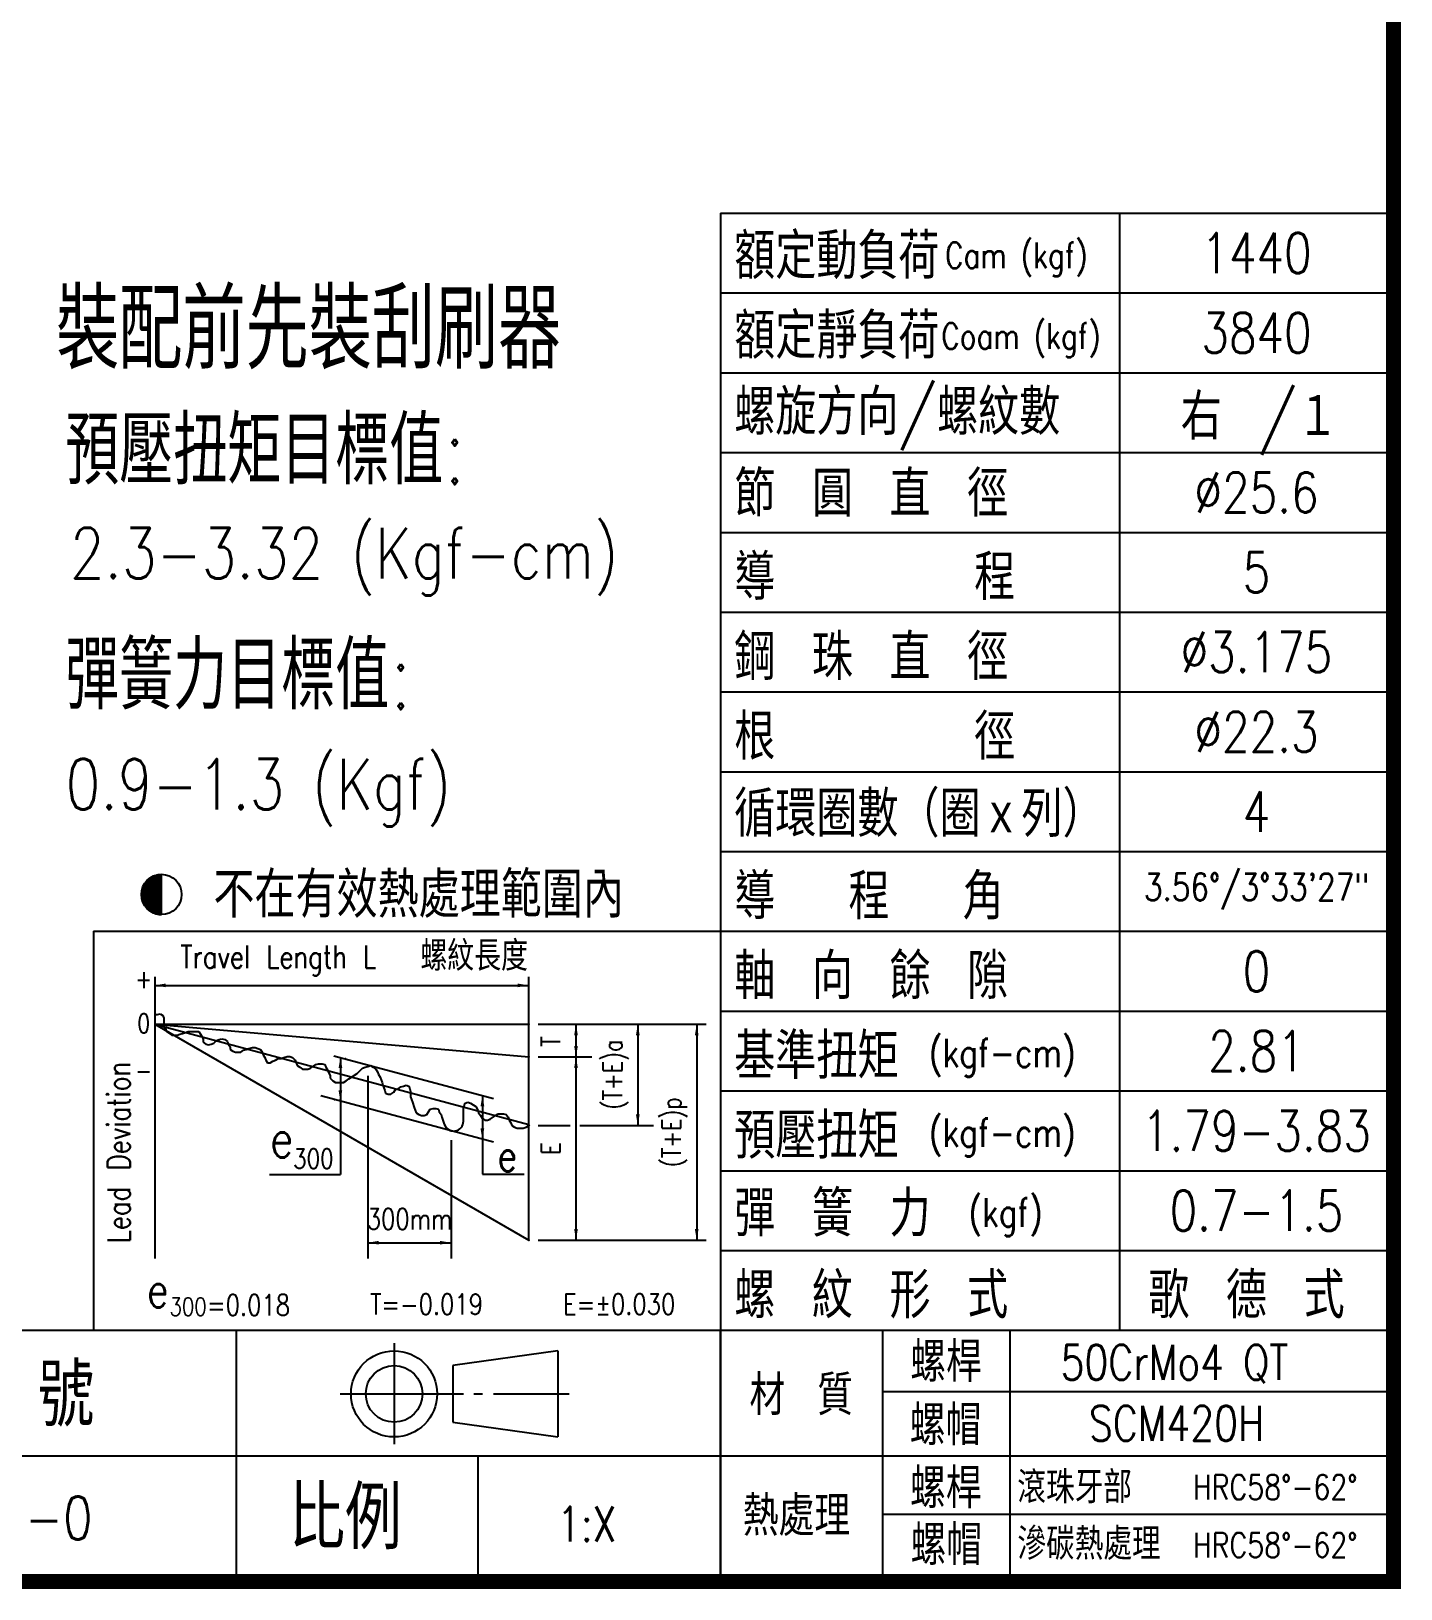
# Model space of a CAD drawing. Header units: millimetres. Extents: x 1486 to 1864, y -263 to 5.
# Drawn here: x 1747.6 to 1863.7, y -263.1 to -131.1 of the extents above; entities that cross this region are included whole.
import ezdxf
from ezdxf.enums import TextEntityAlignment as Align

# ---------------------------------------------------------------- set-up
doc = ezdxf.new("R2010")
doc.units = ezdxf.units.MM
doc.header["$LTSCALE"] = 10
doc.layers.get('0').update_dxf_attribs({"linetype": 'CONTINUOUS'})
doc.layers.add('03', color=3, linetype='CONTINUOUS')
doc.layers.add('標籤(紅)', color=2, linetype='CONTINUOUS', lineweight=30)
doc.layers.add('標籤(黑)', color=64, linetype='CONTINUOUS', lineweight=30)
doc.styles.add('BW_SIMPLEX', font='romans.shx', dxfattribs={"width": 0.8, "bigfont": 'chineset.shx'})
doc.styles.add('SIMPLEX', font='SIMPLEX.shx', dxfattribs={"width": 0.8, "height": 3.5, "bigfont": 'chineset.shx'})
doc.styles.get("Standard").update_dxf_attribs({"font": 'TXT', "width": 0.8, "bigfont": 'CHINESET'})

# ---------------------------------------------------------------- blocks, each defined once
blk = doc.blocks.new('*X14')
at = {"color": 0}
for p, q in [((508.38, 86.6), (512.19, 86.6)), ((508.4, 86.65), (512.19, 86.65)), ((508.42, 86.7), (512.19, 86.7)), ((508.43, 86.75), (512.19, 86.75)), ((508.45, 86.8), (512.19, 86.8)), ((508.47, 86.85), (512.19, 86.85)), ((508.49, 86.9), (512.19, 86.9)), ((508.51, 86.95), (512.19, 86.95)), ((508.54, 87), (512.19, 87)), ((508.56, 87.05), (512.19, 87.05)), ((508.58, 87.1), (512.19, 87.1)), ((508.61, 87.15), (512.19, 87.15)), ((508.63, 87.2), (512.19, 87.2)), ((508.66, 87.25), (512.19, 87.25)), ((508.68, 87.3), (512.19, 87.3)), ((508.71, 87.35), (512.19, 87.35)), ((508.74, 87.4), (512.19, 87.4)), ((508.77, 87.45), (512.19, 87.45)), ((508.8, 87.5), (512.19, 87.5)), ((508.83, 87.55), (512.19, 87.55)), ((508.87, 87.6), (512.19, 87.6)), ((508.9, 87.65), (512.19, 87.65)), ((508.94, 87.7), (512.19, 87.7)), ((508.97, 87.75), (512.19, 87.75)), ((509.01, 87.8), (512.19, 87.8)), ((509.05, 87.85), (512.19, 87.85)), ((509.09, 87.9), (512.19, 87.9)), ((509.13, 87.95), (512.19, 87.95)), ((509.18, 88), (512.19, 88)), ((509.22, 88.05), (512.19, 88.05)), ((509.27, 88.1), (512.19, 88.1)), ((509.31, 88.15), (512.19, 88.15)), ((509.36, 88.2), (512.19, 88.2)), ((509.41, 88.25), (512.19, 88.25)), ((509.47, 88.3), (512.19, 88.3)), ((509.52, 88.35), (512.19, 88.35)), ((509.58, 88.4), (512.19, 88.4)), ((509.64, 88.45), (512.19, 88.45)), ((509.7, 88.5), (512.19, 88.5)), ((509.76, 88.55), (512.19, 88.55)), ((509.83, 88.6), (512.19, 88.6)), ((509.9, 88.65), (512.19, 88.65)), ((509.97, 88.7), (512.19, 88.7)), ((510.05, 88.75), (512.19, 88.75)), ((510.13, 88.8), (512.19, 88.8)), ((510.22, 88.85), (512.19, 88.85)), ((510.31, 88.9), (512.19, 88.9)), ((510.41, 88.95), (512.19, 88.95)), ((510.51, 89), (512.19, 89)), ((510.62, 89.05), (512.19, 89.05)), ((510.75, 89.1), (512.19, 89.1)), ((510.89, 89.15), (512.19, 89.15)), ((511.04, 89.2), (512.19, 89.2)), ((511.22, 89.25), (512.19, 89.25)), ((511.45, 89.3), (512.19, 89.3)), ((511.81, 89.35), (512.19, 89.35)), ((508.19, 85.6), (512.19, 85.6)), ((508.19, 85.55), (512.19, 85.55)), ((508.19, 85.5), (512.19, 85.5)), ((508.19, 85.45), (512.19, 85.45)), ((508.19, 85.4), (512.19, 85.4)), ((508.19, 85.35), (512.19, 85.35)), ((508.19, 85.3), (512.19, 85.3)), ((508.19, 85.25), (512.19, 85.25)), ((508.19, 85.2), (512.19, 85.2)), ((508.19, 85.15), (512.19, 85.15)), ((508.2, 85.7), (512.19, 85.7)), ((508.2, 85.65), (512.19, 85.65)), ((508.2, 85.1), (512.19, 85.1)), ((508.2, 85.05), (512.19, 85.05)), ((508.2, 85), (512.19, 85)), ((508.21, 85.8), (512.19, 85.8)), ((508.21, 85.75), (512.19, 85.75)), ((508.21, 84.95), (512.19, 84.95)), ((508.21, 84.9), (512.19, 84.9)), ((508.22, 85.9), (512.19, 85.9)), ((508.22, 85.85), (512.19, 85.85)), ((508.22, 84.85), (512.19, 84.85)), ((508.23, 85.95), (512.19, 85.95)), ((508.23, 84.8), (512.19, 84.8)), ((508.23, 84.75), (512.19, 84.75)), ((508.24, 86), (512.19, 86)), ((508.24, 84.7), (512.19, 84.7)), ((508.25, 86.1), (512.19, 86.1)), ((508.25, 86.05), (512.19, 86.05)), ((508.25, 84.65), (512.19, 84.65)), ((508.26, 86.15), (512.19, 86.15)), ((508.26, 84.6), (512.19, 84.6)), ((508.27, 86.2), (512.19, 86.2)), ((508.27, 84.55), (512.19, 84.55)), ((508.28, 84.5), (512.19, 84.5)), ((508.29, 86.25), (512.19, 86.25)), ((508.29, 84.45), (512.19, 84.45)), ((508.3, 86.3), (512.19, 86.3)), ((508.31, 86.35), (512.19, 86.35)), ((508.31, 84.4), (512.19, 84.4)), ((508.32, 86.4), (512.19, 86.4)), ((508.32, 84.35), (512.19, 84.35)), ((508.33, 84.3), (512.19, 84.3)), ((508.34, 86.45), (512.19, 86.45)), ((508.35, 86.5), (512.19, 86.5)), ((508.35, 84.25), (512.19, 84.25)), ((508.36, 84.2), (512.19, 84.2)), ((508.37, 86.55), (512.19, 86.55)), ((508.38, 84.15), (512.19, 84.15)), ((508.39, 84.1), (512.19, 84.1)), ((508.41, 84.05), (512.19, 84.05)), ((508.43, 84), (512.19, 84)), ((508.45, 83.95), (512.19, 83.95)), ((508.47, 83.9), (512.19, 83.9)), ((508.49, 83.85), (512.19, 83.85)), ((508.51, 83.8), (512.19, 83.8)), ((508.53, 83.75), (512.19, 83.75)), ((508.55, 83.7), (512.19, 83.7)), ((508.57, 83.65), (512.19, 83.65)), ((508.6, 83.6), (512.19, 83.6)), ((508.62, 83.55), (512.19, 83.55)), ((508.65, 83.5), (512.19, 83.5)), ((508.68, 83.45), (512.19, 83.45)), ((508.7, 83.4), (512.19, 83.4)), ((508.73, 83.35), (512.19, 83.35)), ((508.76, 83.3), (512.19, 83.3)), ((508.79, 83.25), (512.19, 83.25)), ((508.83, 83.2), (512.19, 83.2)), ((508.86, 83.15), (512.19, 83.15)), ((508.89, 83.1), (512.19, 83.1)), ((508.93, 83.05), (512.19, 83.05)), ((508.96, 83), (512.19, 83)), ((509, 82.95), (512.19, 82.95)), ((509.04, 82.9), (512.19, 82.9)), ((509.08, 82.85), (512.19, 82.85)), ((509.12, 82.8), (512.19, 82.8)), ((509.16, 82.75), (512.19, 82.75)), ((509.21, 82.7), (512.19, 82.7)), ((509.25, 82.65), (512.19, 82.65)), ((509.3, 82.6), (512.19, 82.6)), ((509.35, 82.55), (512.19, 82.55)), ((509.4, 82.5), (512.19, 82.5)), ((509.45, 82.45), (512.19, 82.45)), ((509.5, 82.4), (512.19, 82.4)), ((509.56, 82.35), (512.19, 82.35)), ((509.62, 82.3), (512.19, 82.3)), ((509.68, 82.25), (512.19, 82.25)), ((509.74, 82.2), (512.19, 82.2)), ((509.81, 82.15), (512.19, 82.15)), ((509.88, 82.1), (512.19, 82.1)), ((509.95, 82.05), (512.19, 82.05)), ((510.03, 82), (512.19, 82)), ((510.11, 81.95), (512.19, 81.95)), ((510.19, 81.9), (512.19, 81.9)), ((510.28, 81.85), (512.19, 81.85)), ((510.38, 81.8), (512.19, 81.8)), ((510.48, 81.75), (512.19, 81.75)), ((510.59, 81.7), (512.19, 81.7)), ((510.71, 81.65), (512.19, 81.65)), ((510.84, 81.6), (512.19, 81.6)), ((510.99, 81.55), (512.19, 81.55)), ((511.17, 81.5), (512.19, 81.5)), ((511.38, 81.45), (512.19, 81.45)), ((511.68, 81.4), (512.19, 81.4))]:
    blk.add_line(p, q, dxfattribs=at)

msp = doc.modelspace()

# ---------------------------------------------------------------- linework, layer by layer
at = {"color": 3}
for p, q in [((1806.0461, -146.4953), (1806.0461, -261.9686)), ((1806.0461, -146.4953), (1863.0909, -146.4953)), ((1839.8701, -146.4953), (1839.8701, -241.2023)), ((1806.0461, -153.2601), (1863.0909, -153.2601)), ((1806.0461, -160.0249), (1863.0909, -160.0249)), ((1806.0461, -166.7897), (1863.0909, -166.7897)), ((1806.0461, -173.5544), (1863.0909, -173.5544)), ((1806.0461, -180.3192), (1863.0909, -180.3192)), ((1806.0461, -187.084), (1863.0909, -187.084)), ((1806.0461, -193.8488), (1863.0909, -193.8488)), ((1806.0461, -200.6136), (1863.0909, -200.6136)), ((1758.6679, -205.9602), (1758.6679, -202.5441)), ((1752.8942, -207.3784), (1863.0909, -207.3784)), ((1752.8942, -207.3784), (1752.8942, -241.2023)), ((1758.1004, -211.2424), (1758.1004, -235.1144)), ((1789.7917, -233.5526), (1789.7917, -211.2424)), ((1758.1004, -214.4377), (1758.3395, -214.4377)), ((1758.3395, -214.4377), (1758.5669, -214.362)), ((1758.5669, -214.362), (1758.7943, -214.5134)), ((1758.7943, -214.5134), (1758.8701, -214.7406)), ((1758.8701, -214.7406), (1758.8701, -215.4222)), ((1806.0461, -214.1432), (1863.0909, -214.1432)), ((1758.1004, -215.2556), (1789.7917, -223.7473)), ((1758.1004, -215.2556), (1789.7917, -233.5526)), ((1758.1004, -215.2556), (1789.7917, -218.0282)), ((1758.1004, -215.2556), (1789.7917, -215.2556)), ((1758.8701, -215.4222), (1759.0216, -215.6494)), ((1759.0216, -215.6494), (1759.0974, -215.8765)), ((1759.0974, -215.8765), (1759.5521, -216.1795)), ((1759.5521, -216.1795), (1760.0069, -216.1795)), ((1760.0069, -216.1795), (1760.2342, -216.1037)), ((1760.2342, -216.1037), (1760.4616, -216.028)), ((1760.4616, -216.028), (1760.689, -215.9523)), ((1760.689, -215.9523), (1760.9163, -215.8765)), ((1760.9163, -215.8765), (1761.8258, -215.8765)), ((1761.8258, -215.8765), (1761.9774, -216.1037)), ((1761.9774, -216.1037), (1762.129, -216.3309)), ((1762.129, -216.3309), (1762.2047, -216.5581)), ((1762.2047, -216.5581), (1762.2047, -216.7853)), ((1763.3416, -216.6338), (1763.5689, -216.5581)), ((1763.5689, -216.5581), (1763.7963, -216.4824)), ((1763.7963, -216.4824), (1764.0237, -216.5581)), ((1764.0237, -216.5581), (1764.251, -216.7096)), ((1762.2047, -216.7853), (1762.4321, -216.9368)), ((1762.4321, -216.9368), (1762.6595, -217.0125)), ((1762.6595, -217.0125), (1762.8868, -216.9368)), ((1762.8868, -216.9368), (1763.1142, -216.861)), ((1763.1142, -216.861), (1763.3416, -216.6338)), ((1764.251, -216.7096), (1764.3268, -216.9368)), ((1764.3268, -216.9368), (1764.4784, -217.1639)), ((1764.4784, -217.1639), (1764.4784, -217.3911)), ((1764.4784, -217.3911), (1764.7058, -217.5426)), ((1764.7058, -217.5426), (1764.9331, -217.6183)), ((1764.9331, -217.6183), (1765.3879, -217.6183)), ((1765.3879, -217.6183), (1765.6152, -217.4669)), ((1765.6152, -217.4669), (1765.8426, -217.3911)), ((1765.8426, -217.3911), (1766.07, -217.3154)), ((1766.07, -217.3154), (1766.3731, -217.2397)), ((1766.3731, -217.2397), (1766.6005, -217.2397)), ((1766.6005, -217.2397), (1766.8278, -217.3154)), ((1766.8278, -217.3154), (1767.0552, -217.3911)), ((1767.0552, -217.3911), (1767.2068, -217.6183)), ((1767.2068, -217.6183), (1767.2826, -217.8455)), ((1767.2826, -217.8455), (1767.4341, -218.0727)), ((1767.4341, -218.0727), (1767.5099, -218.2999)), ((1767.5099, -218.2999), (1767.6615, -218.5271)), ((1767.6615, -218.5271), (1767.8889, -218.5271)), ((1767.8889, -218.5271), (1768.1162, -218.3756)), ((1768.1162, -218.3756), (1768.3436, -218.2999)), ((1768.3436, -218.2999), (1768.571, -218.1484)), ((1768.571, -218.1484), (1768.7983, -218.1484)), ((1768.7983, -218.1484), (1769.0257, -218.0727)), ((1769.0257, -218.0727), (1769.3289, -217.997)), ((1769.3289, -217.997), (1769.5562, -217.997)), ((1769.5562, -217.997), (1769.7836, -218.0727)), ((1769.7836, -218.0727), (1770.011, -218.2999)), ((1770.011, -218.2999), (1770.0867, -218.5271)), ((1770.0867, -218.5271), (1770.1625, -218.7542)), ((1770.1625, -218.7542), (1770.3899, -218.9057)), ((1770.3899, -218.9057), (1770.6173, -219.0572)), ((1770.6173, -219.0572), (1771.072, -219.0572)), ((1771.072, -219.0572), (1771.2994, -218.9814)), ((1771.2994, -218.9814), (1771.7541, -218.6785)), ((1771.7541, -218.6785), (1771.9814, -218.6028)), ((1771.9814, -218.6028), (1772.2846, -218.6028)), ((1772.2846, -218.6028), (1772.512, -218.6785)), ((1772.512, -218.6785), (1772.5878, -218.9057)), ((1772.5878, -218.9057), (1772.7393, -219.1329)), ((1772.7393, -219.1329), (1772.8151, -219.3601)), ((1773.2826, -217.925), (1786.8108, -221.5499)), ((1775.2404, -219.4358), (1775.4677, -219.2086)), ((1775.4677, -219.2086), (1775.6951, -218.9814)), ((1775.6951, -218.9814), (1775.9224, -218.9057)), ((1775.9224, -218.9057), (1776.1498, -218.83)), ((1776.1498, -218.83), (1776.3772, -218.7542)), ((1776.3772, -218.7542), (1776.6045, -218.9057)), ((1776.6045, -218.9057), (1776.8319, -219.0572)), ((1776.8319, -219.0572), (1776.9835, -219.2843)), ((1772.8151, -219.3601), (1772.9667, -219.5873)), ((1772.9667, -219.5873), (1772.9667, -219.8144)), ((1772.9667, -219.8144), (1773.1941, -220.0416)), ((1773.1941, -220.0416), (1773.4214, -220.1931)), ((1773.4214, -220.1931), (1774.1035, -220.1931)), ((1774.1035, -220.1931), (1774.3309, -220.0416)), ((1774.3309, -220.0416), (1774.5583, -219.8902)), ((1774.5583, -219.8902), (1775.2404, -219.4358)), ((1776.9835, -219.2843), (1777.0593, -219.5115)), ((1777.0593, -219.5115), (1777.2108, -219.7387)), ((1777.2108, -219.7387), (1777.3624, -220.1931)), ((1777.3624, -220.1931), (1777.4382, -220.4203)), ((1777.4382, -220.4203), (1777.514, -220.6475)), ((1778.954, -220.5717), (1779.1813, -220.496)), ((1779.1813, -220.496), (1779.4087, -220.4203)), ((1779.4087, -220.4203), (1779.6361, -220.496)), ((1779.6361, -220.496), (1779.7119, -220.7232)), ((1786.7989, -225.2418), (1772.1688, -221.3216)), ((1777.514, -220.6475), (1777.5898, -220.8746)), ((1777.5898, -220.8746), (1777.6656, -221.1018)), ((1777.6656, -221.1018), (1777.8929, -221.1776)), ((1777.8929, -221.1776), (1778.1203, -221.1776)), ((1778.1203, -221.1776), (1778.3477, -221.0261)), ((1778.3477, -221.0261), (1778.4993, -220.7989)), ((1778.4993, -220.7989), (1778.7266, -220.7232)), ((1778.7266, -220.7232), (1778.954, -220.5717)), ((1779.7119, -220.7232), (1779.7877, -220.9504)), ((1779.7877, -220.9504), (1779.7877, -221.4048)), ((1779.7877, -221.4048), (1779.8634, -221.6319)), ((1779.8634, -221.6319), (1779.9392, -221.8591)), ((1806.0461, -220.908), (1863.0909, -220.908)), ((1779.9392, -221.8591), (1780.0908, -222.3135)), ((1780.0908, -222.3135), (1780.1666, -222.5407)), ((1780.1666, -222.5407), (1780.2424, -222.7679)), ((1780.2424, -222.7679), (1780.4698, -222.9193)), ((1780.4698, -222.9193), (1780.6971, -222.9951)), ((1780.6971, -222.9951), (1780.9245, -222.9951)), ((1780.9245, -222.9951), (1781.1518, -222.9193)), ((1781.1518, -222.9193), (1781.3034, -222.6921)), ((1781.3034, -222.6921), (1781.455, -222.465)), ((1781.455, -222.465), (1781.6824, -222.3892)), ((1781.6824, -222.3892), (1781.9097, -222.3892)), ((1781.9097, -222.3892), (1782.1371, -222.465)), ((1782.1371, -222.465), (1782.2129, -222.6921)), ((1782.2129, -222.6921), (1782.3645, -222.9193)), ((1782.3645, -222.9193), (1782.4402, -223.1465)), ((1782.4402, -223.1465), (1782.516, -223.3737)), ((1784.2592, -222.3892), (1784.335, -222.162)), ((1784.2592, -223.4773), (1784.2592, -222.3892)), ((1784.335, -222.162), (1784.4107, -221.9349)), ((1784.4107, -221.9349), (1784.6381, -221.8591)), ((1784.6381, -221.8591), (1784.8655, -221.9349)), ((1784.8655, -221.9349), (1785.3202, -222.2378)), ((1785.3202, -222.2378), (1785.4718, -222.5407)), ((1785.4718, -222.5407), (1785.5476, -222.7679)), ((1785.5476, -222.7679), (1785.6992, -222.9951)), ((1785.6992, -222.9951), (1785.8507, -223.2222)), ((1786.5328, -223.298), (1786.9876, -222.9951)), ((1786.9876, -222.9951), (1787.2149, -222.8436)), ((1787.2149, -222.8436), (1787.6696, -222.8436)), ((1787.6696, -222.8436), (1787.897, -222.9193)), ((1787.897, -222.9193), (1788.0486, -223.1465)), ((1788.0486, -223.1465), (1788.1244, -223.3737)), ((1782.516, -223.3737), (1782.6384, -223.7405)), ((1785.8507, -223.2222), (1786.0781, -223.3737)), ((1786.0781, -223.3737), (1786.3055, -223.3737)), ((1786.3055, -223.3737), (1786.5328, -223.298)), ((1788.1244, -223.3737), (1788.276, -223.6009)), ((1788.276, -223.6009), (1788.3517, -223.8281)), ((1788.3517, -223.8281), (1788.5791, -223.9795)), ((1788.5791, -223.9795), (1788.8065, -224.0553)), ((1788.8065, -224.0553), (1789.337, -224.0553)), ((1789.337, -224.0553), (1789.5644, -223.9795)), ((1789.5644, -223.9795), (1789.7917, -223.8281)), ((1789.7917, -223.8281), (1789.8675, -223.7523)), ((1767.8261, -228.0009), (1773.8496, -228.0009)), ((1785.883, -227.9723), (1789.4, -227.9723)), ((1806.0461, -227.6728), (1863.0909, -227.6728)), ((1806.0461, -234.4375), (1863.0909, -234.4375)), ((1629.5589, -241.2023), (1863.0909, -241.2023)), ((1765.0183, -262.4961), (1765.0183, -241.2023)), ((1806.0461, -262.4961), (1806.0461, -241.2023)), ((1806.0461, -241.2023), (1863.0909, -241.2023)), ((1819.7749, -241.2023), (1819.7749, -261.9686)), ((1830.5835, -241.2023), (1830.5835, -261.9686)), ((1778.3846, -242.297), (1778.3846, -250.8505)), ((1792.272, -242.9416), (1783.3703, -244.1911)), ((1792.272, -242.9416), (1792.272, -250.2461)), ((1783.3703, -244.1911), (1783.3703, -248.9966)), ((1773.8216, -246.5938), (1784.2619, -246.5938)), ((1785.137, -246.5938), (1785.8775, -246.5938)), ((1786.8199, -246.5938), (1793.2193, -246.5938)), ((1819.7749, -246.4043), (1863.0909, -246.4043)), ((1783.3703, -248.9966), (1792.272, -250.2461)), ((1708.8982, -251.8492), (1863.0909, -251.8492)), ((1785.5198, -262.4961), (1785.5198, -251.8492)), ((1819.7749, -256.7805), (1863.0909, -256.7805))]:
    msp.add_line(p, q, dxfattribs=at)
at = {"color": 3, "linetype": 'ByBlock'}
for p, q in [((1758.1004, -211.9612), (1789.7917, -211.9612)), ((1790.5915, -215.2556), (1804.832, -215.2556)), ((1793.8015, -215.2556), (1793.8015, -218.0282)), ((1799.0408, -215.2556), (1799.0408, -223.8281)), ((1804.0346, -215.2556), (1804.0346, -233.5526)), ((1773.8496, -218.077), (1773.8496, -228.0009)), ((1790.5915, -218.0282), (1795.1344, -218.0282)), ((1793.8015, -218.0282), (1793.8015, -233.5526)), ((1776.1498, -219.6297), (1776.1498, -235.1103)), ((1793.8015, -219.8943), (1793.8015, -221.7605)), ((1785.883, -221.3167), (1785.883, -227.9723)), ((1790.5915, -223.8281), (1793.3089, -223.8281)), ((1794.1154, -223.8281), (1800.3737, -223.8281)), ((1783.2121, -225.0805), (1783.2121, -235.1103)), ((1790.5915, -233.5526), (1804.832, -233.5526)), ((1776.1498, -233.7774), (1783.2121, -233.7774))]:
    msp.add_line(p, q, dxfattribs=at)
at = {"const_width": 1.2502}
msp.add_lwpolyline([(1487.0577, -262.4961), (1863.0909, -262.4961), (1863.0909, 3.9008), (1487.0577, 3.9008)], close=True, dxfattribs=at)
at = {"color": 3}
for centre, radius in [((1758.6679, -204.2521), 1.708), ((1778.3846, -246.5938), 3.6522), ((1778.3846, -246.5938), 2.4028)]:
    msp.add_circle(centre, radius, dxfattribs=at)
msp.add_arc((1783.4274, -223.4773), 0.8318, 198.448471, 0, dxfattribs=at)
at = {"color": 3, "linetype": 'ByBlock'}
for p in [(1789.7917, -215.2556), (1789.7917, -215.2556), (1789.7917, -215.2556), (1774.2551, -218.1856), (1776.1498, -218.83), (1789.7917, -218.0282), (1789.7917, -218.0282), (1793.8015, -218.0282), (1793.8015, -218.0282), (1773.3313, -221.6331), (1773.8496, -221.6331), (1783.2121, -224.2807), (1789.7917, -223.8281), (1799.0408, -223.8281), (1789.7917, -233.5526), (1789.7917, -233.5526), (1793.8015, -233.5526), (1804.0346, -233.5526), (1783.2121, -233.7774)]:
    msp.add_point(p, dxfattribs=at)
for points in [[(1759.0334, -211.8057), (1759.0334, -212.1167), (1758.1004, -211.9612)], [(1788.8587, -211.8057), (1788.8587, -212.1167), (1789.7917, -211.9612)], [(1793.957, -216.1886), (1793.6459, -216.1886), (1793.8015, -215.2556)], [(1798.8853, -216.1886), (1799.1963, -216.1886), (1799.0408, -215.2556)], [(1803.8791, -216.1886), (1804.1901, -216.1886), (1804.0346, -215.2556)], [(1793.6459, -217.0952), (1793.957, -217.0952), (1793.8015, -218.0282)], [(1773.9919, -218.9675), (1773.6809, -218.9675), (1773.8364, -218.0345)], [(1793.6459, -218.9613), (1793.957, -218.9613), (1793.8015, -218.0282)], [(1773.987, -220.8479), (1773.676, -220.8479), (1773.8315, -221.781)], [(1786.0253, -222.2073), (1785.7143, -222.2073), (1785.8698, -221.2743)], [(1798.8853, -222.895), (1799.1963, -222.895), (1799.0408, -223.8281)], [(1786.0204, -224.0877), (1785.7094, -224.0877), (1785.8649, -225.0207)], [(1777.0829, -233.6219), (1777.0829, -233.9329), (1776.1498, -233.7774)], [(1782.2791, -233.6219), (1782.2791, -233.9329), (1783.2121, -233.7774)], [(1793.6459, -232.6195), (1793.957, -232.6195), (1793.8015, -233.5526)], [(1803.8791, -232.6195), (1804.1901, -232.6195), (1804.0346, -233.5526)]]:
    msp.add_solid(points, dxfattribs=at)

# ---------------------------------------------------------------- block references
at = {"color": 3, "xscale": 0.4270048872402451, "yscale": 0.4270048872402451, "zscale": 0.4270048872402451}
msp.add_blockref('*X14', (1539.9616, -240.7045), dxfattribs=at)

# ---------------------------------------------------------------- texts
at = {"color": 3, "width": 0.9}
for s, height, p in [('額定動負荷', 3.86559, (1807.2172, -152.062)), ('額定靜負荷', 3.86559, (1807.2172, -158.8268)), ('螺旋方向/螺紋數', 3.86559, (1807.2172, -165.2916)), ('節 圓 直 徑', 3.86559, (1807.2172, -172.216)), ('導     程', 3.86559, (1807.2172, -179.2983)), ('鋼 珠 直 徑', 3.86559, (1807.2172, -186.0631)), ('根     徑', 3.86559, (1807.2172, -192.8279)), ('循環圈數（圈ｘ列）', 3.86559, (1807.2172, -199.3663)), ('不在有效熱處理範圍內', 3.86559, (1763.0718, -206.2165)), ('導  程  角', 3.86559, (1807.2172, -206.3575)), ('螺紋長度', 2.5297, (1780.6194, -210.7254)), ('軸 向 餘 隙', 3.86559, (1807.2172, -213.117)), ('基準扭矩 ', 3.86559, (1807.2172, -219.8818)), ('預壓扭矩 ', 3.86559, (1807.2172, -226.6466)), ('彈 簧 力', 3.86559, (1807.2172, -233.2488)), ('螺 紋 形 式', 3.86559, (1807.2172, -240.1814)), ('歌 德 式', 3.86559, (1842.3144, -240.1814)), ('螺桿', 3.37293, (1822.1347, -245.5679)), ('圖     號', 5.31519, (1720.2316, -249.3729)), ('材 質', 3.37293, (1808.504, -248.39)), ('螺帽', 3.37293, (1822.0856, -250.9422)), ('螺桿', 3.37293, (1822.1101, -256.2779)), ('滾珠牙部', 2.69835, (1831.2111, -255.8633)), ('比例', 5.31519, (1769.4498, -259.7546)), ('熱處理', 3.37293, (1807.9391, -258.6227)), ('螺帽', 3.37293, (1822.1592, -261.102)), ('滲碳熱處理', 2.69835, (1831.2211, -260.6593))]:
    msp.add_text(s, height=height, dxfattribs=at).set_placement(p)
at = {"style": 'SIMPLEX', "width": 0.8}
for s, p in [('Cam (kgf)', (1825.0842, -151.152)), ('Coam (kgf)', (1824.7681, -158.0031))]:
    msp.add_text(s, height=2.1744, dxfattribs=at).set_placement(p)
at = {"color": 3, "linetype": 'ByBlock', "width": 0.8}
for s, height, p in [('Travel Length L', 1.919443, (1768.5706, -209.5395)), ('300mm', 1.75949, (1779.6966, -231.7681))]:
    msp.add_text(s, height=height, dxfattribs=at).set_placement(p, align=Align.MIDDLE_CENTER)
for s, p in [('+', (1757.1672, -211.4018)), ('0', (1757.1672, -215.1777)), ('-', (1757.1672, -219.1633))]:
    msp.add_text(s, height=1.5995, dxfattribs=at).set_placement(p, align=Align.MIDDLE)
for s, height, p in [('T', 1.5995, (1791.6687, -216.7166)), ('(T+E)a', 1.59954, (1796.9081, -219.5135)), ('(T+E)p', 1.59954, (1801.9019, -224.4041)), ('E', 1.5995, (1791.6687, -225.7904))]:
    msp.add_text(s, height=height, rotation=90, dxfattribs=at).set_placement(p, align=Align.MIDDLE_CENTER)
at = {"color": 3, "style": 'SIMPLEX', "width": 0.8}
for s, height, p in [('(kgf-cm)', 2.416, (1823.7288, -218.8956)), ('(kgf-cm)', 2.416, (1823.7288, -225.6603)), ('(kgf)', 2.416, (1827.0761, -232.4251)), ('50CrMo4 QT', 2.94772, (1834.8772, -245.3948)), ('SCM420H', 2.94772, (1837.2797, -250.5642)), ('HRC58%%d-62%%d', 2.096153, (1846.0991, -255.5476)), ('1:X', 2.94772, (1792.1821, -259.0959)), ('HRC58%%d-62%%d', 2.096153, (1846.0991, -260.4628))]:
    msp.add_text(s, height=height, dxfattribs=at).set_placement(p)
for s, p in [('2.81', (1851.4805, -217.5256)), ('1.79-3.83', (1851.4805, -224.2904)), ('0.7-1.5', (1851.4805, -231.0551))]:
    msp.add_text(s, height=3.4118, dxfattribs=at).set_placement(p, align=Align.MIDDLE)
at = {"color": 3, "linetype": 'ByBlock', "width": 0.8}
msp.add_text('Lead Deviation', height=1.919443, rotation=90, dxfattribs=at).set_placement((1754.9994, -226.1307), align=Align.MIDDLE)
at = {"color": 3, "width": 0.8}
for s, height, p in [('e', 3.1991, (1769.8389, -224.964)), ('300', 1.66352, (1773.2528, -226.6535)), ('e', 2.6659, (1788.7995, -226.4062)), ('e', 2.9458, (1759.2587, -237.7954)), ('300', 1.53182, (1762.4997, -239.2029)), ('=0.018', 1.76749, (1769.5655, -239.0632)), ('T=-0.019', 1.76749, (1785.919, -238.9884)), ('E=%%P0.030', 1.76749, (1802.2247, -238.9884))]:
    msp.add_text(s, height=height, dxfattribs=at).set_placement(p, align=Align.MIDDLE_RIGHT)
at = {"color": 3, "style": 'SIMPLEX', "width": 0.8}
msp.add_text('BA103240905-0', height=3.623994, dxfattribs=at).set_placement((1719.8925, -257.1149), align=Align.MIDDLE_LEFT)
at = {"layer": '03', "width": 0.9}
msp.add_text('右 /１', height=3.86559, dxfattribs=at).set_placement((1845.0607, -165.6848))
at = {"layer": '03', "attachment_point": 5, "style": 'SIMPLEX'}
for s, insert, char_height, width in [('1440', (1851.4805, -149.8777), 3.4118, 23.2208), ('3840', (1851.4805, -156.6425), 3.4118, 23.2208), ('%%c25.6', (1851.4805, -170.172), 3.4118, 23.2208), ('5', (1851.4805, -176.9368), 3.4118, 23.2208), ('%%c3.175', (1851.4805, -183.7016), 3.4118, 23.2208), ('%%c22.3', (1851.4805, -190.4664), 3.4118, 23.2208), ('4', (1851.4805, -197.2312), 3.4118, 23.2208), ('3.56%%d/3%%d33\'27"', (1851.4805, -203.996), 2.3, 23.2208), ('0', (1851.4805, -210.7608), 3.4118, 23.22078)]:
    msp.add_mtext(s, dxfattribs=dict(at, insert=insert, char_height=char_height, width=width))
at = {"layer": '標籤(紅)', "color": 2, "style": 'SIMPLEX', "width": 0.8}
msp.add_text('裝配前先裝刮刷器', height=6.6906, dxfattribs=at).set_placement((1749.7389, -159.6979))
at = {"layer": '標籤(黑)', "color": 64, "style": 'SIMPLEX', "width": 0.8}
for s, p in [('2.3-3.32 (Kgf-cm)', (1750.9004, -177.4649)), ('0.9-1.3 (Kgf)', (1750.5507, -197.0477))]:
    msp.add_text(s, height=4.290894, dxfattribs=at).set_placement(p)
at = {"layer": '標籤(黑)', "insert": (1750.5099, -163.7591), "char_height": 5.72119, "attachment_point": 1, "style": 'BW_SIMPLEX'}
msp.add_mtext_dynamic_manual_height_columns('預壓扭矩目標值:\\P\\P彈簧力目標值:', width=60.872693, gutter_width=12, heights=[64.9047], dxfattribs=at)

doc.saveas('drawing.dxf')
